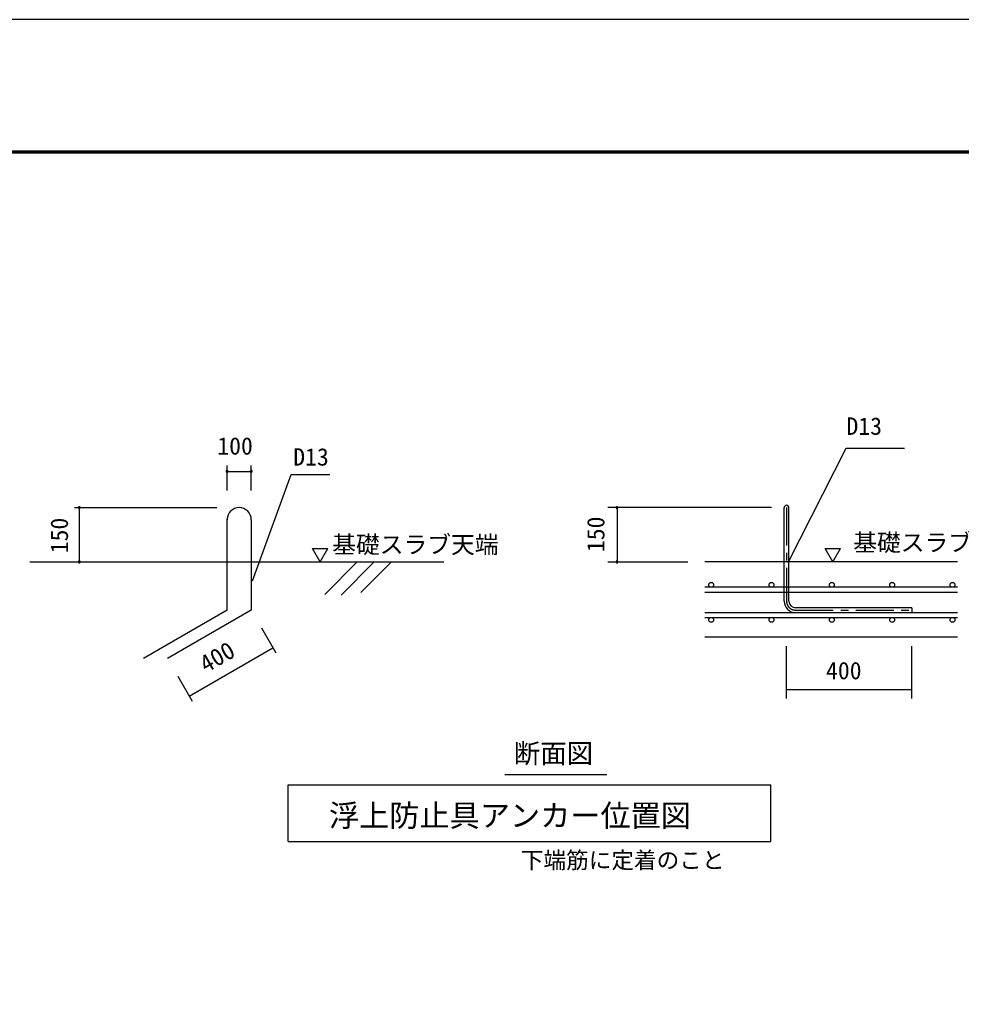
# Model space of a CAD drawing. Units: millimetres, scale not verified. Extents: x -14850 to 14850, y -10500 to 10500.
# Drawn here: x -1472 to 4773, y 4049 to 10500 of the extents above; entities that cross this region are included whole.
import ezdxf
from ezdxf.enums import TextEntityAlignment as Align

# ---------------------------------------------------------------- set-up
doc = ezdxf.new("R2010")
doc.units = ezdxf.units.MM
doc.header["$LTSCALE"] = 50
doc.linetypes.add('CHAIN1', pattern=[8, 5, -1, 1, -1])
for name, color, linetype, lineweight in [('0-2_文字', 5, 'Continuous', 25), ('0-8_図面枠', 7, 'Continuous', 25), ('0-9_Axis_waku', 7, 'Continuous', 25)]:
    doc.layers.add(name, color=color, linetype=linetype, lineweight=lineweight)
doc.styles.add('ＭＳ ゴシック', font='')
doc.styles.get('ＭＳ ゴシック').set_extended_font_data('MS Gothic')

msp = doc.modelspace()

# ---------------------------------------------------------------- linework, layer by layer
at = {"layer": '0-2_文字'}
for p, q in [((-95.09, 7501.91), (-100.74, 7501.91)), ((-95.09, 7507.91), (-99.55, 7507.91)), ((-90.63, 7507.91), (-95.09, 7507.91)), ((-89.44, 7501.91), (-95.09, 7501.91)), ((64.91, 7501.91), (59.26, 7501.91)), ((64.91, 7507.91), (60.45, 7507.91)), ((69.37, 7507.91), (64.91, 7507.91)), ((70.56, 7501.91), (64.91, 7501.91)), ((-1074.83, 7261.62), (-1080.48, 7261.62)), ((-1074.83, 7267.62), (-1079.29, 7267.62)), ((-1070.37, 7267.62), (-1074.83, 7267.62)), ((-1069.18, 7261.62), (-1074.83, 7261.62)), ((2489.42, 7261.62), (2483.77, 7261.62)), ((2489.42, 7267.62), (2484.96, 7267.62)), ((2493.88, 7267.62), (2489.42, 7267.62)), ((2495.07, 7261.62), (2489.42, 7261.62)), ((-1074.83, 6907.6), (-1079.29, 6907.6)), ((-1070.37, 6907.6), (-1074.83, 6907.6)), ((2489.42, 6907.6), (2484.96, 6907.6)), ((2493.88, 6907.6), (2489.42, 6907.6)), ((-1074.83, 6901.6), (-1080.48, 6901.6)), ((-1069.18, 6901.6), (-1074.83, 6901.6)), ((2489.42, 6901.6), (2483.77, 6901.6)), ((2495.07, 6901.6), (2489.42, 6901.6))]:
    msp.add_line(p, q, dxfattribs=at)
at = {"layer": '0-2_文字', "color": 2}
for p, q in [((-95.09, 7376.77), (-95.09, 7543.91)), ((-95.09, 7503.91), (64.91, 7503.91)), ((64.91, 7376.77), (64.91, 7543.91)), ((-1106.46, 7263.62), (-164.13, 7263.62)), ((-1074.83, 6903.6), (-1074.83, 7263.62)), ((3513.85, 7263.62), (2429.42, 7263.62)), ((2489.42, 7263.62), (2489.42, 6903.6)), ((-1106.46, 6903.6), (-831.04, 6903.6)), ((2429.42, 6903.6), (2959.72, 6903.6)), ((4746.82, 6903.6), (3072.49, 6903.6)), ((132.08, 6467.26), (228.62, 6300.05)), ((4746.82, 6403.6), (3072.49, 6403.6)), ((-346.2, 6014.37), (208.62, 6334.69)), ((3613.5, 5997.8), (3613.5, 6345.66)), ((4444.87, 5997.8), (4444.87, 6345.66)), ((-422.74, 6146.93), (-326.2, 5979.72)), ((3613.5, 6057.8), (4444.87, 6057.8))]:
    msp.add_line(p, q, dxfattribs=at)
at = {"layer": '0-2_文字', "color": 3}
for p, q in [((72.46, 6778.51), (329.61, 7483.66)), ((329.61, 7483.66), (586.76, 7483.66)), ((3597.5, 6643.6), (3597.5, 7263.47)), ((3629.5, 6643.6), (3629.5, 7263.47)), ((-95.09, 6583.6), (-95.09, 7190.9)), ((64.91, 7183.62), (64.91, 6583.6)), ((521.3, 6903.6), (572.68, 6992.58)), ((3919.91, 6903.6), (3971.29, 6992.58)), ((-1402.56, 6903.6), (1340.6, 6903.6)), ((767.6, 6903.6), (552.15, 6688.14)), ((880.74, 6903.6), (660.78, 6683.64)), ((993.88, 6903.6), (791.73, 6701.45)), ((4746.82, 6735.6), (3072.49, 6735.6)), ((3072.49, 6703.6), (4746.82, 6703.6)), ((-95.09, 6583.6), (-649.32, 6263.61)), ((64.91, 6583.6), (-489.91, 6263.27)), ((4444.87, 6599.6), (3673.5, 6599.6)), ((4444.87, 6599.6), (4444.87, 6567.6)), ((3072.49, 6567.6), (4746.82, 6567.6)), ((3072.49, 6535.6), (4746.82, 6535.6)), ((3673.5, 6567.6), (4746.82, 6567.6)), ((1746.04, 5494.68), (2422.05, 5494.68)), ((308.49, 5424.9), (3508.49, 5424.9)), ((308.49, 5049.9), (308.49, 5424.9)), ((3508.49, 5049.9), (3508.49, 5424.9)), ((308.49, 5049.9), (3508.49, 5049.9))]:
    msp.add_line(p, q, dxfattribs=at)
at = {"layer": '0-2_文字', "color": 3, "linetype": 'CHAIN1'}
for p, q in [((3613.5, 7263.47), (3613.5, 6643.6)), ((3673.5, 6583.6), (4444.87, 6583.6))]:
    msp.add_line(p, q, dxfattribs=at)
at = {"layer": '0-2_文字', "color": 3}
for points in [[(3623.62, 6899.09), (4009.34, 7656.8), (4395.07, 7656.8)], [(521.3, 6903.6), (469.93, 6992.58), (572.68, 6992.58)], [(3919.91, 6903.6), (3868.54, 6992.58), (3971.29, 6992.58)]]:
    msp.add_lwpolyline(points, dxfattribs=at)
at = {"layer": '0-2_文字'}
for points in [[(-95.09, 7509.91), (-95.84, 7509.86), (-96.58, 7509.72), (-97.3, 7509.49), (-97.98, 7509.17), (-98.62, 7508.76), (-99.2, 7508.28), (-99.71, 7507.74), (-100.16, 7507.13), (-100.52, 7506.47), (-100.8, 7505.76), (-100.99, 7505.04), (-101.08, 7504.29), (-101.09, 7503.91), (-95.09, 7503.91)], [(-101.09, 7503.91), (-101.04, 7503.16), (-100.9, 7502.42), (-100.67, 7501.7), (-100.35, 7501.02), (-99.95, 7500.38), (-99.47, 7499.8), (-98.92, 7499.29), (-98.31, 7498.84), (-97.65, 7498.48), (-96.95, 7498.2), (-96.22, 7498.02), (-95.47, 7497.92), (-95.09, 7497.91), (-95.09, 7503.91)], [(-89.09, 7503.91), (-89.14, 7504.66), (-89.28, 7505.4), (-89.51, 7506.12), (-89.83, 7506.8), (-90.24, 7507.44), (-90.72, 7508.02), (-91.27, 7508.53), (-91.88, 7508.98), (-92.54, 7509.34), (-93.24, 7509.62), (-93.97, 7509.8), (-94.71, 7509.9), (-95.09, 7509.91), (-95.09, 7503.91)], [(-95.09, 7497.91), (-94.34, 7497.96), (-93.6, 7498.1), (-92.88, 7498.33), (-92.2, 7498.65), (-91.56, 7499.06), (-90.98, 7499.54), (-90.47, 7500.09), (-90.03, 7500.7), (-89.66, 7501.36), (-89.39, 7502.06), (-89.2, 7502.79), (-89.1, 7503.53), (-89.09, 7503.91), (-95.09, 7503.91)], [(64.91, 7509.91), (64.16, 7509.86), (63.42, 7509.72), (62.7, 7509.49), (62.02, 7509.17), (61.38, 7508.76), (60.8, 7508.28), (60.29, 7507.74), (59.84, 7507.13), (59.48, 7506.47), (59.2, 7505.76), (59.02, 7505.04), (58.92, 7504.29), (58.91, 7503.91), (64.91, 7503.91)], [(58.91, 7503.91), (58.96, 7503.16), (59.1, 7502.42), (59.33, 7501.7), (59.65, 7501.02), (60.06, 7500.38), (60.54, 7499.8), (61.08, 7499.29), (61.69, 7498.84), (62.35, 7498.48), (63.06, 7498.2), (63.78, 7498.02), (64.53, 7497.92), (64.91, 7497.91), (64.91, 7503.91)], [(70.91, 7503.91), (70.86, 7504.66), (70.72, 7505.4), (70.49, 7506.12), (70.17, 7506.8), (69.76, 7507.44), (69.28, 7508.02), (68.73, 7508.53), (68.12, 7508.98), (67.46, 7509.34), (66.76, 7509.62), (66.03, 7509.8), (65.29, 7509.9), (64.91, 7509.91), (64.91, 7503.91)], [(64.91, 7497.91), (65.66, 7497.96), (66.4, 7498.1), (67.12, 7498.33), (67.8, 7498.65), (68.44, 7499.06), (69.02, 7499.54), (69.53, 7500.09), (69.98, 7500.7), (70.34, 7501.36), (70.62, 7502.06), (70.8, 7502.79), (70.9, 7503.53), (70.91, 7503.91), (64.91, 7503.91)], [(-1074.83, 7269.62), (-1075.59, 7269.58), (-1076.33, 7269.44), (-1077.04, 7269.2), (-1077.72, 7268.88), (-1078.36, 7268.48), (-1078.94, 7268), (-1079.46, 7267.45), (-1079.9, 7266.84), (-1080.26, 7266.18), (-1080.54, 7265.48), (-1080.73, 7264.75), (-1080.82, 7264), (-1080.83, 7263.62), (-1074.83, 7263.62)], [(-1080.83, 7263.62), (-1080.79, 7262.87), (-1080.64, 7262.13), (-1080.41, 7261.42), (-1080.09, 7260.73), (-1079.69, 7260.1), (-1079.21, 7259.52), (-1078.66, 7259), (-1078.05, 7258.56), (-1077.39, 7258.2), (-1076.69, 7257.92), (-1075.96, 7257.73), (-1075.21, 7257.64), (-1074.83, 7257.62), (-1074.83, 7263.62)], [(-1068.83, 7263.62), (-1068.88, 7264.38), (-1069.02, 7265.12), (-1069.25, 7265.83), (-1069.58, 7266.51), (-1069.98, 7267.15), (-1070.46, 7267.73), (-1071.01, 7268.25), (-1071.62, 7268.69), (-1072.28, 7269.05), (-1072.98, 7269.33), (-1073.71, 7269.52), (-1074.46, 7269.61), (-1074.83, 7269.62), (-1074.83, 7263.62)], [(-1074.83, 7257.62), (-1074.08, 7257.67), (-1073.34, 7257.81), (-1072.62, 7258.05), (-1071.94, 7258.37), (-1071.31, 7258.77), (-1070.73, 7259.25), (-1070.21, 7259.8), (-1069.77, 7260.41), (-1069.4, 7261.07), (-1069.13, 7261.77), (-1068.94, 7262.5), (-1068.85, 7263.25), (-1068.83, 7263.62), (-1074.83, 7263.62)], [(2489.42, 7269.62), (2488.67, 7269.58), (2487.93, 7269.44), (2487.21, 7269.2), (2486.53, 7268.88), (2485.89, 7268.48), (2485.31, 7268), (2484.8, 7267.45), (2484.36, 7266.84), (2483.99, 7266.18), (2483.72, 7265.48), (2483.53, 7264.75), (2483.43, 7264), (2483.42, 7263.62), (2489.42, 7263.62)], [(2483.42, 7263.62), (2483.47, 7262.87), (2483.61, 7262.13), (2483.84, 7261.42), (2484.16, 7260.73), (2484.57, 7260.1), (2485.05, 7259.52), (2485.6, 7259), (2486.21, 7258.56), (2486.87, 7258.2), (2487.57, 7257.92), (2488.3, 7257.73), (2489.04, 7257.64), (2489.42, 7257.62), (2489.42, 7263.62)], [(2495.42, 7263.62), (2495.37, 7264.38), (2495.23, 7265.12), (2495, 7265.83), (2494.68, 7266.51), (2494.28, 7267.15), (2493.8, 7267.73), (2493.25, 7268.25), (2492.64, 7268.69), (2491.98, 7269.05), (2491.28, 7269.33), (2490.55, 7269.52), (2489.8, 7269.61), (2489.42, 7269.62), (2489.42, 7263.62)], [(2489.42, 7257.62), (2490.17, 7257.67), (2490.91, 7257.81), (2491.63, 7258.05), (2492.31, 7258.37), (2492.95, 7258.77), (2493.53, 7259.25), (2494.04, 7259.8), (2494.49, 7260.41), (2494.85, 7261.07), (2495.13, 7261.77), (2495.32, 7262.5), (2495.41, 7263.25), (2495.42, 7263.62), (2489.42, 7263.62)], [(-1074.83, 6909.6), (-1075.59, 6909.55), (-1076.33, 6909.41), (-1077.04, 6909.18), (-1077.72, 6908.86), (-1078.36, 6908.45), (-1078.94, 6907.97), (-1079.46, 6907.42), (-1079.9, 6906.81), (-1080.26, 6906.15), (-1080.54, 6905.45), (-1080.73, 6904.72), (-1080.82, 6903.98), (-1080.83, 6903.6), (-1074.83, 6903.6)], [(-1080.83, 6903.6), (-1080.79, 6902.85), (-1080.64, 6902.11), (-1080.41, 6901.39), (-1080.09, 6900.71), (-1079.69, 6900.07), (-1079.21, 6899.49), (-1078.66, 6898.98), (-1078.05, 6898.53), (-1077.39, 6898.17), (-1076.69, 6897.89), (-1075.96, 6897.7), (-1075.21, 6897.61), (-1074.83, 6897.6), (-1074.83, 6903.6)], [(-1068.83, 6903.6), (-1068.88, 6904.35), (-1069.02, 6905.09), (-1069.25, 6905.81), (-1069.58, 6906.49), (-1069.98, 6907.13), (-1070.46, 6907.71), (-1071.01, 6908.22), (-1071.62, 6908.66), (-1072.28, 6909.03), (-1072.98, 6909.3), (-1073.71, 6909.49), (-1074.46, 6909.59), (-1074.83, 6909.6), (-1074.83, 6903.6)], [(-1074.83, 6897.6), (-1074.08, 6897.65), (-1073.34, 6897.79), (-1072.62, 6898.02), (-1071.94, 6898.34), (-1071.31, 6898.74), (-1070.73, 6899.22), (-1070.21, 6899.77), (-1069.77, 6900.38), (-1069.4, 6901.04), (-1069.13, 6901.74), (-1068.94, 6902.47), (-1068.85, 6903.22), (-1068.83, 6903.6), (-1074.83, 6903.6)], [(2489.42, 6909.6), (2488.67, 6909.55), (2487.93, 6909.41), (2487.21, 6909.18), (2486.53, 6908.86), (2485.89, 6908.45), (2485.31, 6907.97), (2484.8, 6907.42), (2484.36, 6906.81), (2483.99, 6906.15), (2483.72, 6905.45), (2483.53, 6904.72), (2483.43, 6903.98), (2483.42, 6903.6), (2489.42, 6903.6)], [(2483.42, 6903.6), (2483.47, 6902.85), (2483.61, 6902.11), (2483.84, 6901.39), (2484.16, 6900.71), (2484.57, 6900.07), (2485.05, 6899.49), (2485.6, 6898.98), (2486.21, 6898.53), (2486.87, 6898.17), (2487.57, 6897.89), (2488.3, 6897.7), (2489.04, 6897.61), (2489.42, 6897.6), (2489.42, 6903.6)], [(2495.42, 6903.6), (2495.37, 6904.35), (2495.23, 6905.09), (2495, 6905.81), (2494.68, 6906.49), (2494.28, 6907.13), (2493.8, 6907.71), (2493.25, 6908.22), (2492.64, 6908.66), (2491.98, 6909.03), (2491.28, 6909.3), (2490.55, 6909.49), (2489.8, 6909.59), (2489.42, 6909.6), (2489.42, 6903.6)], [(2489.42, 6897.6), (2490.17, 6897.65), (2490.91, 6897.79), (2491.63, 6898.02), (2492.31, 6898.34), (2492.95, 6898.74), (2493.53, 6899.22), (2494.04, 6899.77), (2494.49, 6900.38), (2494.85, 6901.04), (2495.13, 6901.74), (2495.32, 6902.47), (2495.41, 6903.22), (2495.42, 6903.6), (2489.42, 6903.6)]]:
    msp.add_lwpolyline(points, close=True, dxfattribs=at)
at = {"layer": '0-2_文字', "color": 3}
for centre in [(3113.5, 6751.6), (3513.5, 6751.6), (3913.5, 6751.6), (4313.5, 6751.6), (4713.5, 6751.6), (3113.5, 6519.6), (3513.5, 6519.6), (3913.5, 6519.6), (4313.5, 6519.6), (4713.5, 6519.6)]:
    msp.add_circle(centre, 16, dxfattribs=at)
for centre, radius, start, end in [((-15.09, 7183.62), 80, 0, 180), ((3613.5, 7263.63), 16, 359.4274, 180), ((3673.5, 6643.6), 76, 180, 270), ((3673.5, 6643.6), 44, 180, 270)]:
    msp.add_arc(centre, radius, start, end, dxfattribs=at)
at = {"layer": '0-2_文字', "color": 3, "linetype": 'CHAIN1'}
msp.add_arc((3673.5, 6643.6), 60, 180, 270, dxfattribs=at)
at = {"layer": '0-8_図面枠'}
msp.add_lwpolyline([(-14850, -10500), (14850, -10500), (14850, 10500), (-14850, 10500)], close=True, dxfattribs=at)
at = {"layer": '0-9_Axis_waku'}
for p, q in [((-12964, 9629), (14014, 9629)), ((-12963, 9628), (14013, 9628)), ((-12962, 9627), (14012, 9627)), ((-12961, 9626), (14011, 9626)), ((-12960, 9625), (14010, 9625)), ((-12959, 9624), (14009, 9624)), ((-12958, 9623), (14008, 9623)), ((-12957, 9622), (14007, 9622)), ((-12956, 9621), (14006, 9621)), ((-12955, 9620), (14005, 9620)), ((-12954, 9619), (14004, 9619)), ((-12953, 9618), (14003, 9618)), ((-12952, 9617), (14002, 9617)), ((-12951, 9616), (14001, 9616)), ((-12950, 9615), (14000, 9615))]:
    msp.add_line(p, q, dxfattribs=at)

# ---------------------------------------------------------------- texts
at = {"layer": '0-2_文字', "color": 4, "style": 'ＭＳ ゴシック'}
for s, height, p in [('D13', 115.5, (4010.6, 7711.39)), ('100', 115.5, (-160.34, 7580.1)), ('D13', 115.5, (343.09, 7507.53)), ('基礎スラブ天端', 115.5, (4055.23, 6939.98)), ('基礎スラブ天端', 115.5, (601.61, 6926.53)), ('400', 115.5, (3875.05, 6090.86)), ('断面図', 128.4, (1805.48, 5531.16)), ('浮上防止具アンカー位置図', 146.6, (580.15, 5104.98)), ('下端筋に定着のこと', 110, (1851.9, 4838.41))]:
    msp.add_text(s, height=height, dxfattribs=at).set_placement(p, align=Align.BOTTOM_LEFT)
for s, rotation, p in [('150', 90, (-1115.42, 6960.93)), ('150', 90, (2440.85, 6968.69)), ('400', 30, (-217.54, 6134.63))]:
    msp.add_text(s, height=115.5, rotation=rotation, dxfattribs=at).set_placement(p, align=Align.BOTTOM_LEFT)

doc.saveas('drawing.dxf')
